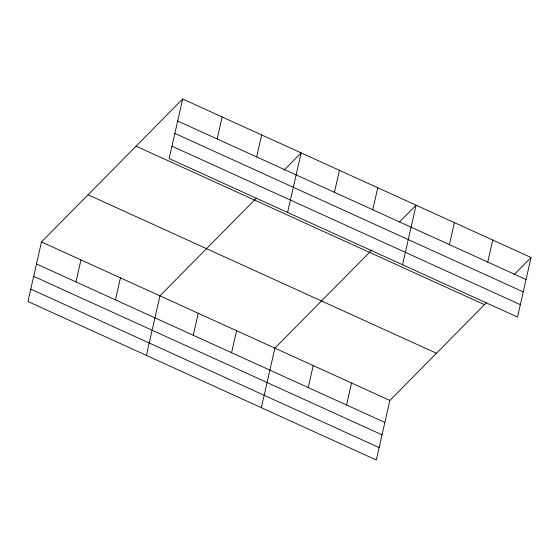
<?xml version="1.0" encoding="UTF-8"?>
<svg xmlns="http://www.w3.org/2000/svg" width="559" height="559" viewBox="0 0 559 559"><rect width="100%" height="100%" fill="white"/><g stroke="black" fill="none" stroke-linecap="round" stroke-linejoin="round"><path stroke-width="0.84" d="M182.674 99.006L169.146 158.567L517.515 317.044L531.05 257.489L182.674 99.006L41.485 241.956L27.95 301.511L376.326 459.994L389.854 400.433L486.295 302.796M75.968 281.911L80.964 259.914M115.447 299.876L120.444 277.879M146.395 355.398L159.93 295.837L256.371 198.2M217.165 138.96L222.161 116.964M193.253 335.267L198.249 313.271M256.644 156.925L261.64 134.929M231.573 352.701L236.569 330.704M287.592 212.448L301.126 152.887L283.958 170.271M261.36 407.693L274.888 348.138L371.945 249.88M334.45 192.317L339.446 170.32M308.212 387.569L313.215 365.572M372.769 209.751L377.765 187.754M346.538 405.002L351.534 383.006M402.557 264.749L416.085 205.188L399.531 221.944M449.408 244.618L454.411 222.622M487.734 262.052L492.731 240.056M513.882 274.867L531.05 257.489M177.678 121.003L526.054 279.486M174.862 133.398L523.238 291.882M171.962 146.172L520.331 304.648M136.082 146.178L484.457 304.662M88.077 194.784L436.446 353.26M41.485 241.956L389.854 400.433M36.482 263.953L384.858 422.429M33.666 276.349L382.042 434.825M30.766 289.115L379.142 447.598"/></g></svg>
